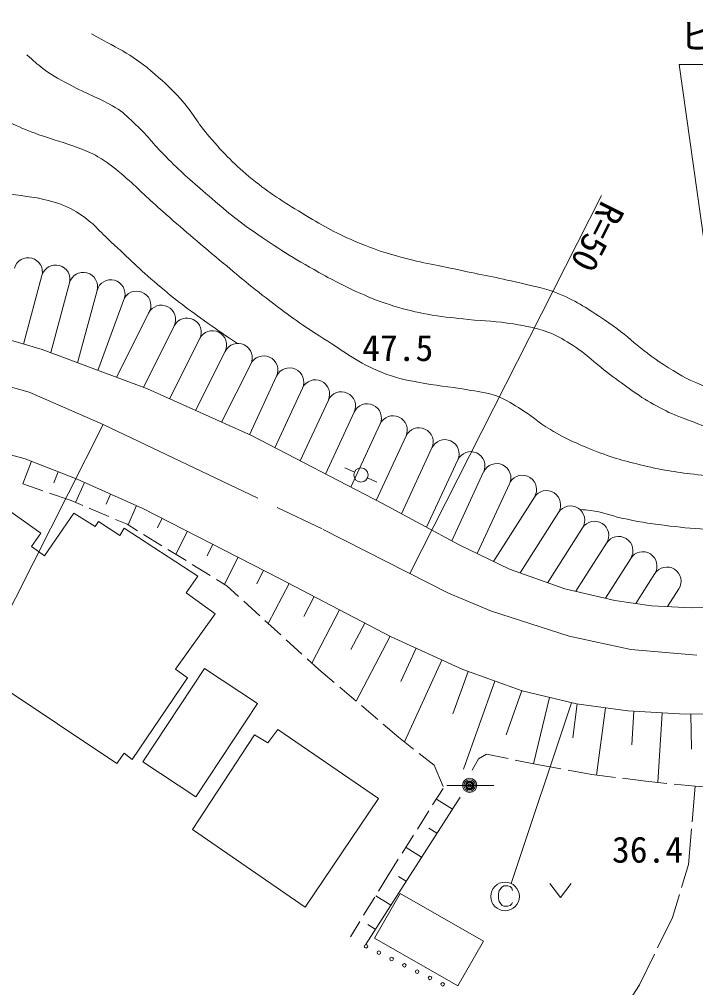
# Model space of a CAD drawing. Units: millimetres at full size, sheet at 1:1000; details may follow other scales. Extents: x 40000 to 680000, y 20000 to 380000.
# Drawn here: x 192401 to 239823, y 242364 to 310266 of the extents above; entities that cross this region are included whole.
import ezdxf
from ezdxf.enums import TextEntityAlignment as Align

# ---------------------------------------------------------------- set-up
doc = ezdxf.new("R2010")
doc.units = ezdxf.units.MM
doc.header["$LTSCALE"] = 1000
doc.header["$PDMODE"] = 32
doc.header["$PDSIZE"] = 500
doc.linetypes.add('CHAIN', pattern=[18.5, 12, -1.5, 3.5, -1.5])
for name, color, linetype, lineweight in [('M-BGD', 7, 'Continuous', 13), ('M-BMK', 2, 'CHAIN', 13), ('M-STR-HTXT', 7, 'Continuous', 13), ('M-STR-STRC', 7, 'Continuous', 25)]:
    doc.layers.add(name, color=color, linetype=linetype, lineweight=lineweight)
doc.layers.add('M-BGD-HTXT', color=7, linetype='Continuous')
doc.styles.add('ＭＳ ゴシック', font='')
doc.styles.get('ＭＳ ゴシック').set_extended_font_data('MS Gothic')

msp = doc.modelspace()

# ---------------------------------------------------------------- linework, layer by layer
at = {"layer": 'M-BGD'}
for p, q in [((193986, 292295), (192700, 287493)), ((195918, 291778), (194616, 286915)), ((197850, 291261), (196488, 286173)), ((199782, 290744), (197908, 285644)), ((201467, 289667), (199212, 285158)), ((188304, 288817), (193990, 287104)), ((203256, 288773), (201097, 284456)), ((205045, 287878), (202932, 283654)), ((193990, 287104), (201390, 284346)), ((206833, 286983), (204758, 282835)), ((208622, 286089), (206585, 282015)), ((210437, 285249), (208537, 281140)), ((201390, 284346), (208681, 281075)), ((212253, 284409), (210317, 280225)), ((214068, 283570), (212094, 279302)), ((215883, 282730), (213870, 278379)), ((217698, 281891), (215647, 277456)), ((184572, 281643), (192813, 279446)), ((208681, 281075), (217857, 276308)), ((219513, 281051), (217424, 276533)), ((221329, 280212), (219192, 275592)), ((193252, 279275), (192639, 277704)), ((192813, 279446), (196443, 278028)), ((223144, 279372), (220958, 274645)), ((187719, 278641), (193909, 274223)), ((195115, 278547), (194808, 277762)), ((215894, 278518), (215235, 278811)), ((224959, 278532), (222723, 273698)), ((196968, 277794), (196339, 276386)), ((196443, 278028), (201054, 275972)), ((217466, 277818), (216808, 278111)), ((192637, 277705), (194053, 277209)), ((194524, 277043), (196033, 276515)), ((226774, 277693), (224513, 272804)), ((196033, 276515), (196840, 276175)), ((198794, 276980), (198480, 276275)), ((228514, 276756), (225655, 272251)), ((197300, 275980), (198682, 275397)), ((200621, 276165), (200020, 274818)), ((201054, 275972), (210635, 271065)), ((217857, 276308), (223231, 273426)), ((230203, 275684), (227514, 271448)), ((194167, 272656), (196214, 275645)), ((196214, 275645), (197710, 274698)), ((197710, 274698), (197960, 275048)), ((197960, 275048), (199441, 274066)), ((199143, 275202), (199950, 274862)), ((202412, 275277), (202076, 274620)), ((199441, 274066), (199745, 274583)), ((199745, 274583), (204906, 271217)), ((199950, 274862), (200685, 274408)), ((204192, 274365), (203367, 272754)), ((231891, 274613), (229449, 270765)), ((193909, 274223), (193256, 273307)), ((201111, 274146), (202387, 273358)), ((193256, 273307), (194167, 272656)), ((202813, 273096), (204089, 272308)), ((205972, 273453), (205560, 272648)), ((223231, 273426), (226768, 271712)), ((233580, 273541), (231432, 270157)), ((207752, 272541), (206782, 270647)), ((235268, 272469), (233494, 269673)), ((204515, 272046), (205792, 271258)), ((209532, 271630), (209047, 270682)), ((226768, 271712), (230647, 270341)), ((204906, 271217), (204086, 270047)), ((206217, 270996), (206952, 270542)), ((210635, 271065), (218471, 266968)), ((236957, 271397), (235627, 269302)), ((206952, 270542), (207773, 269795)), ((211309, 270712), (209844, 267910)), ((230647, 270341), (234168, 269515)), ((238645, 270325), (237858, 269085)), ((204086, 270047), (206134, 268585)), ((213082, 269785), (212349, 268384)), ((208143, 269459), (209252, 268449)), ((234168, 269515), (236723, 269142)), ((236723, 269142), (239527, 269001)), ((239527, 269001), (248438, 269110)), ((206134, 268585), (203352, 264687)), ((214854, 268859), (212903, 265127)), ((209622, 268112), (210731, 267103)), ((216626, 267932), (215651, 266066)), ((218399, 267005), (216019, 262454)), ((218471, 266968), (223488, 264677)), ((211101, 266766), (212211, 265757)), ((220216, 266171), (219150, 263835)), ((199235, 258072), (188508, 265234)), ((212580, 265420), (213402, 264673)), ((222036, 265340), (219414, 259598)), ((205385, 264738), (201062, 258195)), ((203352, 264687), (204192, 264087)), ((209105, 262280), (205385, 264738)), ((213402, 264673), (214484, 263756)), ((223868, 264541), (222804, 261570)), ((223488, 264677), (227663, 263182)), ((204192, 264087), (200301, 258362)), ((225751, 263867), (223537, 257687)), ((214865, 263432), (216009, 262462)), ((227634, 263192), (226527, 260103)), ((227663, 263182), (231464, 262263)), ((204782, 255737), (209105, 262280)), ((216391, 262139), (217535, 261169)), ((229577, 262719), (228451, 258064)), ((231522, 262255), (231205, 259881)), ((231464, 262263), (235078, 261780)), ((233504, 261990), (232874, 257274)), ((235078, 261780), (239097, 261531)), ((235489, 261754), (235342, 259380)), ((237485, 261631), (237183, 256755)), ((239097, 261531), (243413, 261608)), ((239482, 261538), (239526, 259096)), ((217916, 260846), (218998, 259928)), ((208885, 260100), (204538, 253463)), ((209824, 259524), (208885, 260100)), ((210536, 260463), (209824, 259524)), ((217587, 255625), (210536, 260463)), ((218998, 259928), (220043, 259098)), ((199752, 258796), (199235, 258072)), ((200301, 258362), (199752, 258796)), ((220434, 258787), (221479, 257957)), ((224592, 258407), (225152, 258738)), ((225152, 258738), (226681, 258426)), ((201062, 258195), (204782, 255737)), ((224159, 257606), (224592, 258407)), ((227171, 258325), (228700, 258013)), ((221479, 257957), (222118, 256480)), ((228700, 258013), (230382, 257708)), ((230873, 257619), (232555, 257313)), ((232555, 257313), (234195, 257109)), ((234692, 257047), (236332, 256843)), ((236332, 256843), (237814, 256690)), ((222108, 256333), (221377, 255175)), ((222385, 256539), (225680, 256551)), ((238311, 256639), (239792, 256487)), ((239579, 253996), (239792, 256487)), ((239792, 256487), (240688, 256431)), ((212441, 248014), (217587, 255625)), ((216664, 245369), (223304, 255710)), ((222763, 254869), (221642, 255588)), ((221110, 254752), (220310, 253484)), ((204538, 253463), (212441, 248014)), ((221683, 253186), (221122, 253545)), ((239323, 251007), (239536, 253498)), ((220043, 253061), (219242, 251792)), ((220602, 251503), (219523, 252195)), ((218975, 251370), (218245, 250211)), ((238836, 249386), (239323, 251007)), ((218245, 250211), (217584, 249138)), ((219522, 249820), (218982, 250166)), ((229602, 249675), (230352, 248675)), ((230352, 248675), (231102, 249675)), ((217322, 248712), (216536, 247435)), ((219096, 248977), (217300, 245835)), ((218441, 248137), (217404, 248802)), ((224954, 245628), (219096, 248977)), ((238206, 247286), (238693, 248907)), ((237158, 245150), (238206, 247286)), ((216274, 247009), (215614, 245935)), ((217360, 246454), (216842, 246787)), ((217300, 245835), (223158, 242486)), ((223158, 242486), (224954, 245628)), ((235888, 242564), (236937, 244701)), ((234479, 240398), (235888, 242564))]:
    msp.add_line(p, q, dxfattribs=at)
for centre, radius in [((216351, 278314), 500), ((223975, 256545), 500), ((223975, 256545), 400), ((223975, 256545), 300), ((223975, 256545), 200), ((223975, 256545), 100), ((223975, 256545), 20), ((216709, 245260), 125), ((217605, 244816), 125), ((218502, 244373), 125), ((219398, 243930), 125), ((220295, 243487), 125), ((221191, 243044), 125), ((222088, 242601), 125)]:
    msp.add_circle(centre, radius, dxfattribs=at)
for centre, start, end in [((193020, 292554), 345.01378, 165.01378), ((194952, 292037), 345.01378, 165.01378), ((196884, 291520), 345.01378, 165.01378), ((198816, 291002), 345.01378, 165.01378), ((200624, 290206), 327.4359, 147.4359), ((202362, 289220), 333.42638, 153.42638), ((204150, 288325), 333.42638, 153.42638), ((205939, 287431), 333.42638, 153.42638), ((207728, 286536), 333.42638, 153.42638), ((209530, 285669), 335.17838, 155.17838), ((211345, 284829), 335.17838, 155.17838), ((213160, 283990), 335.17838, 155.17838), ((214975, 283150), 335.17838, 155.17838), ((216791, 282310), 335.17838, 155.17838), ((218606, 281471), 335.17838, 155.17838), ((220421, 280631), 335.17838, 155.17838), ((222236, 279792), 335.17838, 155.17838), ((224052, 278952), 335.17838, 155.17838), ((225867, 278113), 335.17838, 155.17838), ((227670, 277292), 327.59542, 147.59542), ((229358, 276220), 327.59542, 147.59542), ((231047, 275148), 327.59542, 147.59542), ((232735, 274077), 327.59542, 147.59542), ((234424, 273005), 327.59542, 147.59542), ((236113, 271933), 327.59542, 147.59542), ((237801, 270861), 327.59542, 147.59542)]:
    msp.add_arc(centre, 1000, start, end, dxfattribs=at)
for points, knots in [([(329064, 289973), (328649, 289315), (328484, 289110), (328059, 288599), (327250, 287627), (326674, 287174), (325629, 286462), (324282, 285544), (323463, 285113), (321979, 284439), (320592, 283810), (319757, 283586), (318290, 283180), (316737, 282751), (315840, 282615), (314258, 282315), (312528, 281987), (311547, 281869), (309805, 281609), (308759, 281454), (308176, 281334), (307122, 281253), (304456, 281050), (302950, 281063), (300279, 281151), (296627, 281272), (294587, 281462), (290942, 281724), (286700, 282028), (284333, 282318), (280092, 282640), (278205, 282783), (277151, 282972), (275259, 282970), (273250, 282968), (272129, 282810), (270124, 282681), (267515, 282512), (266063, 282262), (263450, 282186), (260455, 282098), (258772, 282128), (255779, 282281), (253164, 282415), (251703, 282578), (249102, 282873), (247003, 283111), (245801, 283117), (243740, 283579), (242337, 283893), (241541, 284082), (240210, 284628), (239128, 285073), (238569, 285437), (237577, 286059), (235860, 287136), (235134, 288080), (233437, 289188), (232244, 289968), (231585, 290452), (230270, 291001), (229227, 291436), (228582, 291514), (227484, 291783), (225826, 292190), (224878, 292334), (223210, 292699), (221502, 293072), (220524, 293197), (218841, 293672), (217668, 294003), (217021, 294237), (215903, 294721), (214410, 295367), (213614, 295827), (212227, 296676), (210817, 297539), (210017, 298022), (208735, 299065), (207451, 300110), (206803, 300792), (205716, 302042), (204860, 303026), (204565, 303729), (203689, 304696), (203040, 305413), (202639, 305782), (201909, 306417), (200353, 307770), (199578, 308084), (197457, 309250)], [0, 0, 0, 0, 1, 1, 1, 2, 2, 2, 3, 3, 3, 4, 4, 4, 5, 5, 5, 6, 6, 6, 7, 7, 7, 8, 8, 8, 9, 9, 9, 10, 10, 10, 11, 11, 11, 12, 12, 12, 13, 13, 13, 14, 14, 14, 15, 15, 15, 16, 16, 16, 17, 17, 17, 18, 18, 18, 19, 19, 19, 20, 20, 20, 21, 21, 21, 22, 22, 22, 23, 23, 23, 24, 24, 24, 25, 25, 25, 26, 26, 26, 27, 27, 27, 28, 28, 28, 29, 29, 29, 30, 30, 30, 30]), ([(325254, 284409), (324184, 283819), (323862, 283656), (322939, 283239), (321717, 282687), (321007, 282423), (319721, 282043), (318191, 281590), (317317, 281386), (315752, 281076), (313700, 280670), (312537, 280501), (310461, 280249), (308507, 280013), (307403, 279951), (305436, 279868), (303202, 279773), (301946, 279833), (299712, 279931), (298840, 279970), (298358, 280096), (297486, 280148), (295621, 280259), (294572, 280260), (292704, 280288), (289991, 280327), (288470, 280193), (285759, 280288), (284543, 280330), (283863, 280408), (282655, 280555), (281076, 280746), (280225, 281073), (278648, 281280), (277317, 281454), (276569, 281644), (275226, 281610), (273350, 281563), (272315, 281291), (270457, 281025), (268912, 280804), (268062, 280582), (266513, 280389), (265143, 280219), (264368, 280191), (262990, 280097), (260871, 279952), (259683, 279855), (257559, 279817), (255586, 279782), (254479, 279851), (252509, 279957), (250387, 280070), (249202, 280200), (247090, 280427), (245585, 280590), (244734, 280646), (243249, 280936), (241469, 281284), (240525, 281716), (238825, 282349), (238136, 282605), (237763, 282788), (237117, 283137), (235825, 283835), (235188, 284375), (233996, 285232), (232801, 286091), (232260, 286752), (231011, 287530), (230429, 287893), (230097, 288106), (229451, 288335), (228543, 288658), (228001, 288742), (227051, 288904), (225820, 289113), (225112, 289089), (223871, 289226), (222883, 289335), (222324, 289360), (221344, 289531), (220421, 289692), (219902, 289790), (219004, 290057), (218034, 290345), (217495, 290531), (216570, 290939), (215305, 291496), (214611, 291847), (213407, 292525), (211555, 293566), (210534, 294188), (208794, 295408), (207433, 296361), (206727, 296976), (205470, 298062), (204343, 299035), (203713, 299585), (202663, 300640), (201755, 301551), (201354, 302169), (200407, 303040), (199931, 303478), (199680, 303756), (199127, 304091), (198026, 304758), (197307, 304943), (196176, 305558), (195329, 306019), (194821, 306235), (194056, 306822), (193595, 307175), (193425, 307313), (192928, 307788)], [0, 0, 0, 0, 1, 1, 1, 2, 2, 2, 3, 3, 3, 4, 4, 4, 5, 5, 5, 6, 6, 6, 7, 7, 7, 8, 8, 8, 9, 9, 9, 10, 10, 10, 11, 11, 11, 12, 12, 12, 13, 13, 13, 14, 14, 14, 15, 15, 15, 16, 16, 16, 17, 17, 17, 18, 18, 18, 19, 19, 19, 20, 20, 20, 21, 21, 21, 22, 22, 22, 23, 23, 23, 24, 24, 24, 25, 25, 25, 26, 26, 26, 27, 27, 27, 28, 28, 28, 29, 29, 29, 30, 30, 30, 31, 31, 31, 32, 32, 32, 33, 33, 33, 34, 34, 34, 35, 35, 35, 36, 36, 36, 37, 37, 37, 38, 38, 38, 38]), ([(189272, 304525), (190472, 303730), (190833, 303457), (191924, 302941), (192631, 302607), (193039, 302444), (193775, 302178), (194839, 301794), (195465, 301664), (196522, 301262), (197080, 301050), (197399, 300933), (197915, 300633), (198602, 300234), (198947, 299940), (199556, 299431), (200600, 298557), (201114, 297987), (202132, 297084), (203689, 295702), (204577, 294945), (206177, 293611), (207646, 292387), (208449, 291675), (209974, 290520), (211411, 289432), (212225, 288827), (213751, 287868), (215312, 286888), (216125, 286193), (217835, 285502), (218780, 285121), (219352, 285010), (220353, 284816), (221670, 284560), (222429, 284538), (223749, 284300), (224574, 284152), (225061, 284147), (225848, 283862), (226491, 283628), (226810, 283396), (227394, 283041), (228303, 282488), (228721, 282037), (229639, 281498), (230863, 280777), (231605, 280462), (232929, 279946), (234254, 279429), (235037, 279242), (236423, 278920), (237897, 278577), (238744, 278476), (240247, 278301), (242220, 278071), (243341, 278105), (245326, 278029), (248829, 277896), (250794, 277935), (254298, 277860), (258121, 277778), (260261, 277605), (264084, 277622), (265890, 277631), (266908, 277602), (268706, 277775), (270382, 277936), (271251, 278442), (272912, 278725), (273851, 278885), (274385, 278959), (275337, 278979), (276787, 279009), (277610, 278915), (279034, 278640), (280487, 278360), (281237, 277952), (282655, 277529), (283424, 277300), (283667, 277227), (284625, 276949)], [0, 0, 0, 0, 1, 1, 1, 2, 2, 2, 3, 3, 3, 4, 4, 4, 5, 5, 5, 6, 6, 6, 7, 7, 7, 8, 8, 8, 9, 9, 9, 10, 10, 10, 11, 11, 11, 12, 12, 12, 13, 13, 13, 14, 14, 14, 15, 15, 15, 16, 16, 16, 17, 17, 17, 18, 18, 18, 19, 19, 19, 20, 20, 20, 21, 21, 21, 22, 22, 22, 23, 23, 23, 24, 24, 24, 25, 25, 25, 26, 26, 26, 27, 27, 27, 27]), ([(166200, 301171), (168234, 300877), (168844, 300802), (170551, 300713), (172523, 300610), (173633, 300728), (175607, 300789), (177724, 300855), (178913, 301184), (181025, 301018), (181810, 300956), (182239, 300812), (182991, 300579), (183883, 300303), (184312, 299958), (185185, 299625), (186273, 299210), (186899, 299013), (188028, 298728), (189439, 298373), (190260, 298310), (191691, 298042), (192921, 297811), (193645, 297822), (194839, 297450), (195584, 297218), (195999, 297038), (196652, 296611), (197614, 295980), (197994, 295419), (198846, 294645), (200119, 293489), (200771, 292773), (202090, 291669), (203430, 290546), (204212, 289952), (205638, 288940), (206431, 288378), (206696, 288191), (207691, 287535)], [0, 0, 0, 0, 1, 1, 1, 2, 2, 2, 3, 3, 3, 4, 4, 4, 5, 5, 5, 6, 6, 6, 7, 7, 7, 8, 8, 8, 9, 9, 9, 10, 10, 10, 11, 11, 11, 12, 12, 12, 13, 13, 13, 13]), ([(231719, 275889), (232063, 275878), (232171, 275861), (232459, 275828), (233326, 275728), (233776, 275478), (234630, 275294), (235785, 275043), (236440, 274925), (237614, 274785), (238767, 274647), (239414, 274568), (240574, 274522), (242603, 274441), (243743, 274550), (245772, 274624), (248670, 274729), (250285, 274963), (253184, 275056), (255885, 275143), (257402, 275219), (260103, 275116), (261623, 275057), (262469, 274924), (263987, 274827), (265033, 274761), (265619, 274700), (266667, 274700), (267571, 274700), (268084, 274724), (268973, 274887), (269495, 274982), (269687, 275021), (270296, 275192)], [0, 0, 0, 0, 1, 1, 1, 2, 2, 2, 3, 3, 3, 4, 4, 4, 5, 5, 5, 6, 6, 6, 7, 7, 7, 8, 8, 8, 9, 9, 9, 10, 10, 10, 11, 11, 11, 11])]:
    msp.add_open_spline(points, degree=3, knots=knots, dxfattribs=at)
msp.add_point((223975, 256545), dxfattribs=at)
at = {"layer": 'M-BMK'}
for p, q in [((187472, 285687), (193096, 284113)), ((193096, 284113), (198284, 281855)), ((198284, 281855), (213706, 274494)), ((213706, 274494), (222493, 270030)), ((222493, 270030), (225507, 268768)), ((225507, 268768), (230952, 267016)), ((230952, 267016), (235275, 266081)), ((235275, 266081), (239898, 265680))]:
    msp.add_line(p, q, dxfattribs=at)
at = {"layer": 'M-STR-HTXT'}
for p, q in [((219791, 271403), (233231, 297910)), ((184590, 254801), (198284, 281855))]:
    msp.add_line(p, q, dxfattribs=at)
msp.add_lwpolyline([(243919, 269793), (238658, 307103), (259908, 307103)], dxfattribs=at)
at = {"layer": 'M-STR-STRC', "lineweight": 13}
for p, q in [((226891, 249661), (231128, 262344)), ((226051, 249167), (226105, 249235)), ((226105, 249235), (226219, 249390)), ((226219, 249390), (226375, 249496)), ((226375, 249496), (226653, 249498)), ((226653, 249498), (226815, 249446)), ((226815, 249446), (226926, 249336)), ((226926, 249336), (226984, 249167)), ((225999, 248949), (226051, 249167)), ((225999, 248618), (225999, 248949)), ((226046, 248407), (225999, 248618)), ((226159, 248238), (226046, 248407)), ((226264, 248130), (226159, 248238)), ((226381, 248074), (226264, 248130)), ((226656, 248074), (226381, 248074)), ((226818, 248126), (226656, 248074)), ((226928, 248241), (226818, 248126)), ((226977, 248342), (226928, 248241))]:
    msp.add_line(p, q, dxfattribs=at)
msp.add_circle((226461, 248758), 1000, dxfattribs=at)
msp.add_circle((226461, 248758), 1000, dxfattribs=at)

# ---------------------------------------------------------------- texts
at = {"layer": 'M-BGD-HTXT', "style": 'ＭＳ ゴシック'}
for s, p in [('47.5', (218934, 285757)), ('36.4', (236453, 250577))]:
    msp.add_text(s, height=1833, dxfattribs=at).set_placement(p, align=Align.BOTTOM_CENTER)
at = {"layer": 'M-STR-HTXT', "style": 'ＭＳ ゴシック'}
msp.add_text('ヒューム管 Φ=400', height=1833, dxfattribs=at).set_placement((238658, 307603), align=Align.BOTTOM_LEFT)
msp.add_text('R=50', height=1833, rotation=243.114, dxfattribs=at).set_placement((232947, 295009), align=Align.MIDDLE_CENTER)

doc.saveas('drawing.dxf')
